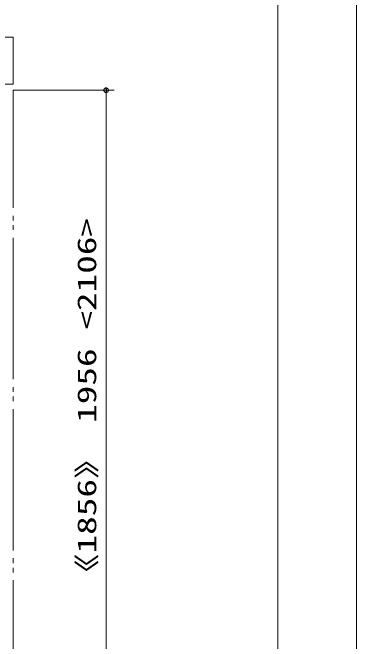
# Model space of a CAD drawing. Units: millimetres on the paper. Extents: x -305 to 305, y -152 to 152.
# Drawn here: x 75.3 to 119, y 24.3 to 104.4 of the extents above; entities that cross this region are included whole.
import ezdxf
from ezdxf.enums import TextEntityAlignment as Align

# ---------------------------------------------------------------- set-up
doc = ezdxf.new("R2010")
doc.units = ezdxf.units.MM
doc.linetypes.add('LONG_DOUBLE_CHAIN', pattern=[21.8, 18, -1, 0.6, -0.6, 0.6, -1])
for name, color, linetype, lineweight in [('0-2_0', 7, 'Continuous', 9), ('0-3_S3', 7, 'Continuous', 9), ('0-6_図面枠', 3, 'Continuous', 9), ('0-7_DEFPOINTS', 7, 'Continuous', 9)]:
    doc.layers.add(name, color=color, linetype=linetype, lineweight=lineweight)
doc.styles.add('ＭＳ ゴシック', font='')
doc.styles.get('ＭＳ ゴシック').set_extended_font_data('MS Gothic')

# ---------------------------------------------------------------- blocks, each defined once
blk = doc.blocks.new('_DOTSMALL')
at = {"layer": '0-2_0'}
for p, q in [((0.0746, 0.1), (-0.0746, 0.1)), ((0.1223, -0.0248), (-0.1223, -0.0248))]:
    blk.add_line(p, q, dxfattribs=at)
for points in [[(0.125, 0), (0.124, 0.0157), (0.1211, 0.0311), (0.1162, 0.046), (0.1095, 0.0602), (0.1011, 0.0735), (0.0911, 0.0856), (0.0797, 0.0963), (0.067, 0.1055), (0.0532, 0.1131), (0.0386, 0.1189), (0.0234, 0.1228), (0.0078, 0.1248), (-0.0078, 0.1248), (-0.0234, 0.1228), (-0.0386, 0.1189), (-0.0532, 0.1131), (-0.067, 0.1055), (-0.0797, 0.0963), (-0.0911, 0.0856), (-0.1011, 0.0735), (-0.1095, 0.0602), (-0.1162, 0.046), (-0.1211, 0.0311), (-0.124, 0.0157), (-0.125, 0), (0, 0)], [(-0.125, 0), (-0.124, -0.0157), (-0.1211, -0.0311), (-0.1162, -0.046), (-0.1095, -0.0602), (-0.1011, -0.0735), (-0.0911, -0.0856), (-0.0797, -0.0963), (-0.067, -0.1055), (-0.0532, -0.1131), (-0.0386, -0.1189), (-0.0234, -0.1228), (-0.0078, -0.1248), (0.0078, -0.1248), (0.0234, -0.1228), (0.0386, -0.1189), (0.0532, -0.1131), (0.067, -0.1055), (0.0797, -0.0963), (0.0911, -0.0856), (0.1011, -0.0735), (0.1095, -0.0602), (0.1162, -0.046), (0.1211, -0.0311), (0.124, -0.0157), (0.125, 0), (0, 0)]]:
    blk.add_lwpolyline(points, close=True, dxfattribs=at)

msp = doc.modelspace()

# ---------------------------------------------------------------- linework, layer by layer
at = {"layer": '0-3_S3'}
for p, q in [((75.332, 94.484), (88.163, 94.484)), ((87.163, 14.11), (87.163, 94.484))]:
    msp.add_line(p, q, dxfattribs=at)
at = {"layer": '0-3_S3', "linetype": 'LONG_DOUBLE_CHAIN'}
msp.add_line((75.332, 14.11), (75.332, 94.484), dxfattribs=at)
at = {"layer": '0-3_S3'}
msp.add_lwpolyline([(75.332, 95.234), (57.332, 95.234), (57.332, 101.234), (75.332, 101.234)], close=True, dxfattribs=at)
at = {"layer": '0-6_図面枠'}
msp.add_lwpolyline([(-291.017, -138.498), (108.983, -138.498), (108.983, 138.502), (-291.017, 138.502)], close=True, dxfattribs=at)
at = {"layer": '0-7_DEFPOINTS'}
msp.add_line((118.983, -148.498), (118.983, 148.502), dxfattribs=at)

# ---------------------------------------------------------------- block references
at = {"layer": '0-3_S3', "xscale": 2.32, "yscale": 2.32, "rotation": 90}
msp.add_blockref('_DOTSMALL', (87.163, 94.484), dxfattribs=at)

# ---------------------------------------------------------------- texts
at = {"layer": '0-3_S3', "style": 'ＭＳ ゴシック', "width": 1.45}
msp.add_text('《1856》 1956 <2106>', height=2.405, rotation=90, dxfattribs=at).set_placement((86.626, 30.764), align=Align.BOTTOM_LEFT)

doc.saveas('drawing.dxf')
